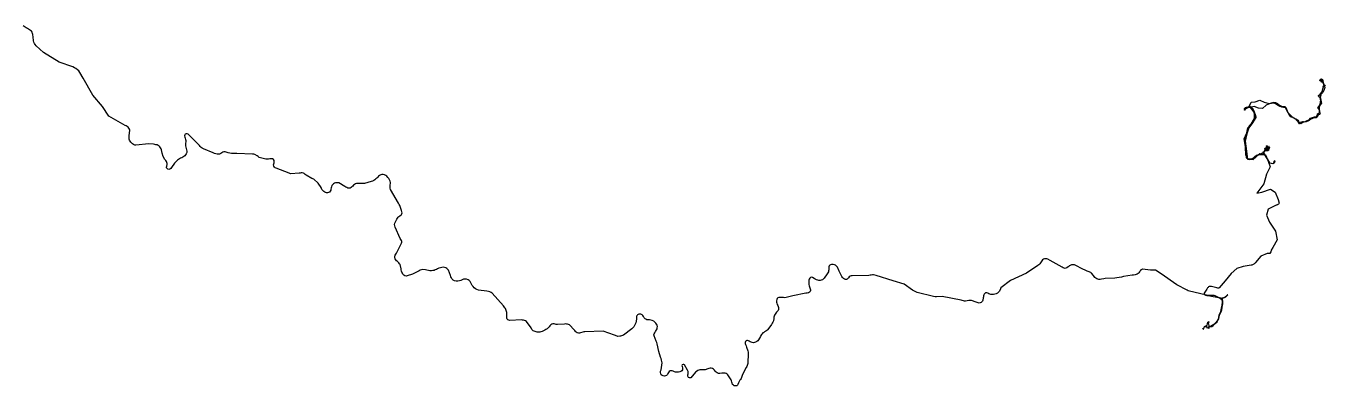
# Model space of a CAD drawing. Header units: millimetres. Extents: x 5962096 to 6094596, y 1967101 to 2287774.
# Drawn here: x 6043481 to 6070609, y 2112661 to 2120176 of the extents above; entities that cross this region are included whole.
import ezdxf

# ---------------------------------------------------------------- set-up
doc = ezdxf.new("R2010")
doc.units = ezdxf.units.MM
doc.layers.add('GPX-TRACKS', color=7, linetype='CONTINUOUS')

msp = doc.modelspace()

# ---------------------------------------------------------------- linework, layer by layer
at = {"layer": 'GPX-TRACKS'}
for points in [[(6068939, 2118437), (6068933, 2118448), (6068932, 2118443), (6068935, 2118453), (6069025, 2118498), (6069032, 2118507), (6069054, 2118485), (6069062, 2118483), (6069121, 2118403), (6069162, 2118289), (6069164, 2118287), (6069142, 2118247), (6069063, 2118126), (6069027, 2118095), (6069024, 2118093), (6069017, 2118072), (6069016, 2118066), (6068983, 2117959), (6068927, 2117827), (6068925, 2117813), (6068929, 2117802), (6068922, 2117802), (6068925, 2117803), (6068923, 2117810), (6068928, 2117811), (6068925, 2117809), (6068925, 2117805), (6068934, 2117774), (6068958, 2117592), (6068963, 2117427), (6069031, 2117390), (6069144, 2117429), (6069247, 2117514), (6069366, 2117485), (6069422, 2117354), (6069464, 2117235), (6069389, 2117084), (6069330, 2116884), (6069250, 2116768), (6069187, 2116684), (6069292, 2116704), (6069474, 2116772), (6069565, 2116705), (6069631, 2116557), (6069649, 2116476), (6069644, 2116465), (6069635, 2116457), (6069624, 2116450), (6069613, 2116444), (6069602, 2116438), (6069590, 2116434), (6069425, 2116351), (6069384, 2116230), (6069449, 2116083), (6069575, 2115893), (6069607, 2115713), (6069519, 2115552), (6069482, 2115499), (6069479, 2115459), (6069456, 2115430), (6069403, 2115428), (6069272, 2115372), (6069158, 2115241), (6069147, 2115228), (6069134, 2115216), (6069122, 2115206), (6069108, 2115198), (6069094, 2115191), (6069079, 2115186), (6069064, 2115182), (6068901, 2115152), (6068768, 2115112), (6068648, 2115007), (6068521, 2114859), (6068400, 2114708), (6068386, 2114706), (6068369, 2114706), (6068350, 2114709), (6068238, 2114740), (6068221, 2114741), (6068206, 2114740), (6068191, 2114735), (6068178, 2114728), (6068166, 2114718), (6068156, 2114707), (6068147, 2114694), (6068139, 2114682), (6068084, 2114601), (6068093, 2114571), (6068099, 2114566), (6068106, 2114561), (6068116, 2114558), (6068128, 2114554), (6068142, 2114551), (6068206, 2114543), (6068386, 2114508), (6068453, 2114471), (6068439, 2114474), (6068442, 2114475), (6068441, 2114475), (6068438, 2114479), (6068436, 2114478), (6068439, 2114485), (6068433, 2114479), (6068464, 2114461), (6068468, 2114462), (6068472, 2114462), (6068465, 2114460), (6068464, 2114457), (6068470, 2114443), (6068471, 2114439), (6068466, 2114373), (6068453, 2114309), (6068445, 2114245), (6068442, 2114225), (6068432, 2114201), (6068397, 2114131), (6068394, 2114103), (6068388, 2114061), (6068338, 2113990), (6068286, 2113942), (6068215, 2113905), (6068191, 2113897), (6068190, 2113897), (6068189, 2113897), (6068190, 2113895), (6068190, 2113894), (6068189, 2113894), (6068192, 2113887), (6068186, 2113875), (6068148, 2113868), (6068148, 2113881), (6068148, 2113894), (6068142, 2113894), (6068080, 2113889), (6068071, 2113853), (6068073, 2113852), (6068060, 2113856), (6068059, 2113858), (6068062, 2113852), (6068069, 2113848), (6068071, 2113844), (6068064, 2113846), (6068068, 2113846), (6068073, 2113849), (6068062, 2113854), (6068065, 2113849), (6068062, 2113846), (6068059, 2113846), (6068062, 2113851), (6068059, 2113847), (6068061, 2113851), (6068061, 2113853), (6068066, 2113852), (6068072, 2113865), (6068078, 2113859), (6068085, 2113888), (6068089, 2113902), (6068151, 2113932), (6068155, 2113960), (6068153, 2113970), (6068159, 2113971), (6068158, 2113969), (6068157, 2113968), (6068157, 2113965), (6068153, 2113970), (6068151, 2113969), (6068152, 2113969), (6068158, 2113971), (6068166, 2113972), (6068189, 2113991), (6068182, 2113997), (6068153, 2113980), (6068169, 2113969), (6068176, 2113949), (6068186, 2113923), (6068178, 2113885), (6068181, 2113862), (6068192, 2113897), (6068187, 2113897), (6068189, 2113900), (6068189, 2113897), (6068188, 2113898), (6068191, 2113897), (6068191, 2113900), (6068191, 2113900), (6068191, 2113899), (6068192, 2113899), (6068193, 2113900), (6068195, 2113899), (6068197, 2113904), (6068193, 2113901), (6068193, 2113901), (6068187, 2113901), (6068189, 2113898), (6068191, 2113896), (6068194, 2113896), (6068243, 2113901), (6068276, 2113924), (6068317, 2113962), (6068356, 2113999), (6068395, 2114085), (6068396, 2114147), (6068423, 2114195), (6068432, 2114217), (6068445, 2114283), (6068460, 2114347), (6068467, 2114409), (6068463, 2114465), (6068462, 2114487), (6068536, 2114524), (6068578, 2114567), (6068580, 2114567), (6068574, 2114562), (6068512, 2114511), (6068442, 2114485), (6068436, 2114480), (6068439, 2114481), (6068445, 2114479), (6068443, 2114476), (6068442, 2114481), (6068446, 2114478), (6068447, 2114480), (6068451, 2114478), (6068449, 2114475), (6068448, 2114474), (6068455, 2114465), (6068443, 2114493), (6068442, 2114493), (6068416, 2114495), (6068406, 2114500), (6068382, 2114510), (6068313, 2114542), (6068292, 2114547), (6068268, 2114549), (6068243, 2114548), (6068216, 2114547), (6068163, 2114551), (6068136, 2114557), (6068108, 2114566), (6067776, 2114638), (6067751, 2114649), (6067727, 2114661), (6067516, 2114776), (6067187, 2115001), (6067066, 2115080), (6067043, 2115081), (6067017, 2115081), (6066992, 2115081), (6066966, 2115081), (6066800, 2115098), (6066778, 2115088), (6066759, 2115077), (6066746, 2115059), (6066736, 2115043), (6066723, 2115025), (6066707, 2115011), (6066688, 2114998), (6066666, 2114987), (6066641, 2114980), (6066612, 2114976), (6066580, 2114971), (6066399, 2114944), (6066361, 2114931), (6066259, 2114917), (6066217, 2114912), (6066020, 2114908), (6065991, 2114901), (6065939, 2114888), (6065914, 2114885), (6065889, 2114885), (6065864, 2114890), (6065842, 2114900), (6065822, 2114913), (6065804, 2114929), (6065787, 2114947), (6065771, 2114965), (6065730, 2115016), (6065716, 2115028), (6065700, 2115039), (6065681, 2115047), (6065661, 2115054), (6065641, 2115060), (6065583, 2115083), (6065565, 2115095), (6065378, 2115187), (6065357, 2115191), (6065337, 2115191), (6065318, 2115189), (6065300, 2115185), (6065284, 2115177), (6065269, 2115168), (6065256, 2115157), (6065244, 2115146), (6065216, 2115126), (6065199, 2115120), (6065181, 2115117), (6065161, 2115120), (6065141, 2115129), (6065119, 2115142), (6064869, 2115284), (6064823, 2115305), (6064798, 2115313), (6064774, 2115316), (6064751, 2115315), (6064729, 2115309), (6064711, 2115295), (6064697, 2115275), (6064683, 2115252), (6064669, 2115230), (6064653, 2115210), (6064634, 2115193), (6064614, 2115177), (6064375, 2115015), (6064042, 2114861), (6063842, 2114711), (6063831, 2114690), (6063808, 2114643), (6063789, 2114621), (6063766, 2114601), (6063742, 2114588), (6063716, 2114579), (6063688, 2114574), (6063659, 2114570), (6063633, 2114570), (6063610, 2114576), (6063587, 2114587), (6063568, 2114598), (6063550, 2114606), (6063532, 2114608), (6063517, 2114604), (6063503, 2114593), (6063492, 2114578), (6063484, 2114561), (6063478, 2114542), (6063474, 2114522), (6063472, 2114499), (6063464, 2114454), (6063456, 2114433), (6063443, 2114416), (6063427, 2114403), (6063409, 2114395), (6063389, 2114391), (6063368, 2114396), (6063346, 2114403), (6063323, 2114414), (6063223, 2114448), (6063198, 2114449), (6063174, 2114445), (6063104, 2114431), (6063080, 2114432), (6063056, 2114436), (6063033, 2114444), (6063011, 2114453), (6062614, 2114529), (6062499, 2114523), (6062467, 2114525), (6062436, 2114530), (6062089, 2114616), (6061996, 2114659), (6061818, 2114785), (6061590, 2114857), (6061237, 2114968), (6061210, 2114975), (6061183, 2114979), (6061157, 2114979), (6061132, 2114977), (6061107, 2114973), (6061084, 2114968), (6060733, 2114959), (6060711, 2114958), (6060690, 2114951), (6060672, 2114937), (6060659, 2114920), (6060647, 2114905), (6060633, 2114892), (6060617, 2114885), (6060597, 2114884), (6060575, 2114891), (6060554, 2114904), (6060535, 2114924), (6060518, 2114947), (6060502, 2114973), (6060488, 2115001), (6060475, 2115030), (6060465, 2115059), (6060429, 2115143), (6060409, 2115165), (6060386, 2115180), (6060362, 2115190), (6060339, 2115195), (6060318, 2115197), (6060300, 2115196), (6060284, 2115191), (6060268, 2115181), (6060256, 2115166), (6060249, 2115147), (6060246, 2115126), (6060246, 2115106), (6060245, 2115086), (6060242, 2115065), (6060237, 2115043), (6060227, 2115021), (6060214, 2115000), (6060152, 2114914), (6060133, 2114895), (6060113, 2114880), (6060090, 2114868), (6060064, 2114862), (6060039, 2114862), (6060014, 2114869), (6059989, 2114880), (6059965, 2114893), (6059943, 2114906), (6059904, 2114927), (6059885, 2114930), (6059866, 2114926), (6059850, 2114913), (6059839, 2114892), (6059832, 2114867), (6059829, 2114840), (6059828, 2114812), (6059831, 2114783), (6059835, 2114755), (6059842, 2114730), (6059849, 2114708), (6059856, 2114688), (6059861, 2114669), (6059861, 2114651), (6059855, 2114633), (6059842, 2114617), (6059821, 2114606), (6059797, 2114600), (6059770, 2114597), (6059494, 2114541), (6059326, 2114504), (6059298, 2114505), (6059272, 2114508), (6059225, 2114511), (6059203, 2114507), (6059184, 2114499), (6059169, 2114485), (6059158, 2114465), (6059153, 2114440), (6059155, 2114413), (6059161, 2114387), (6059169, 2114364), (6059179, 2114342), (6059188, 2114322), (6059195, 2114301), (6059197, 2114280), (6059195, 2114259), (6059186, 2114239), (6059171, 2114219), (6059154, 2114200), (6059124, 2114160), (6059113, 2114139), (6059105, 2114118), (6059100, 2114096), (6059097, 2114071), (6059089, 2114020), (6059080, 2113996), (6059067, 2113972), (6059051, 2113947), (6059033, 2113922), (6058968, 2113833), (6058949, 2113817), (6058928, 2113804), (6058907, 2113792), (6058887, 2113781), (6058870, 2113768), (6058855, 2113751), (6058841, 2113733), (6058829, 2113713), (6058818, 2113691), (6058779, 2113623), (6058762, 2113604), (6058742, 2113587), (6058719, 2113575), (6058696, 2113567), (6058671, 2113565), (6058648, 2113567), (6058625, 2113573), (6058604, 2113582), (6058586, 2113594), (6058569, 2113605), (6058552, 2113613), (6058535, 2113614), (6058518, 2113607), (6058506, 2113592), (6058501, 2113572), (6058502, 2113548), (6058509, 2113524), (6058518, 2113499), (6058529, 2113473), (6058557, 2113395), (6058561, 2113369), (6058561, 2113343), (6058555, 2113130), (6058551, 2113109), (6058543, 2113087), (6058532, 2113065), (6058520, 2113045), (6058444, 2112901), (6058437, 2112880), (6058413, 2112818), (6058402, 2112798), (6058389, 2112780), (6058358, 2112727), (6058346, 2112693), (6058338, 2112678), (6058327, 2112667), (6058311, 2112662), (6058292, 2112661), (6058271, 2112661), (6058254, 2112675), (6058238, 2112693), (6058227, 2112717), (6058220, 2112742), (6058214, 2112766), (6058206, 2112787), (6058195, 2112809), (6058182, 2112830), (6058168, 2112852), (6058140, 2112892), (6058124, 2112908), (6058105, 2112920), (6058084, 2112928), (6058063, 2112931), (6058040, 2112930), (6058016, 2112928), (6057968, 2112923), (6057943, 2112925), (6057918, 2112933), (6057894, 2112950), (6057874, 2112971), (6057856, 2112994), (6057837, 2113014), (6057815, 2113028), (6057791, 2113034), (6057766, 2113034), (6057742, 2113028), (6057717, 2113018), (6057662, 2113000), (6057633, 2112995), (6057604, 2112996), (6057554, 2112999), (6057530, 2112994), (6057508, 2112983), (6057486, 2112966), (6057465, 2112947), (6057365, 2112834), (6057350, 2112828), (6057334, 2112828), (6057318, 2112835), (6057301, 2112869), (6057304, 2112891), (6057310, 2112915), (6057312, 2112940), (6057308, 2112966), (6057297, 2112992), (6057235, 2113103), (6057219, 2113113), (6057202, 2113113), (6057186, 2113105), (6057179, 2113088), (6057183, 2113066), (6057188, 2113043), (6057192, 2113020), (6057189, 2112999), (6057178, 2112980), (6057159, 2112966), (6057134, 2112956), (6057105, 2112951), (6057075, 2112949), (6057047, 2112952), (6057021, 2112960), (6056997, 2112970), (6056974, 2112977), (6056952, 2112979), (6056931, 2112974), (6056912, 2112962), (6056898, 2112942), (6056887, 2112920), (6056875, 2112899), (6056858, 2112882), (6056836, 2112871), (6056812, 2112869), (6056788, 2112873), (6056767, 2112882), (6056749, 2112897), (6056736, 2112918), (6056731, 2112943), (6056735, 2112971), (6056743, 2113000), (6056764, 2113145), (6056762, 2113173), (6056754, 2113202), (6056743, 2113232), (6056732, 2113262), (6056698, 2113379), (6056661, 2113543), (6056653, 2113569), (6056644, 2113594), (6056596, 2113711), (6056595, 2113731), (6056601, 2113750), (6056611, 2113772), (6056624, 2113795), (6056659, 2113856), (6056664, 2113878), (6056666, 2113903), (6056662, 2113928), (6056651, 2113950), (6056635, 2113973), (6056616, 2113994), (6056590, 2114013), (6056561, 2114027), (6056530, 2114035), (6056499, 2114039), (6056472, 2114040), (6056448, 2114044), (6056425, 2114053), (6056410, 2114063), (6056399, 2114074), (6056392, 2114087), (6056384, 2114101), (6056375, 2114114), (6056364, 2114129), (6056352, 2114143), (6056338, 2114154), (6056321, 2114161), (6056303, 2114162), (6056282, 2114159), (6056266, 2114153), (6056253, 2114143), (6056243, 2114130), (6056234, 2114117), (6056231, 2114100), (6056230, 2114082), (6056230, 2114065), (6056226, 2114014), (6056217, 2113979), (6056199, 2113939), (6056172, 2113894), (6056153, 2113873), (6056133, 2113856), (6055956, 2113722), (6055937, 2113713), (6055918, 2113707), (6055898, 2113703), (6055880, 2113699), (6055842, 2113696), (6055824, 2113699), (6055807, 2113705), (6055790, 2113714), (6055774, 2113725), (6055535, 2113804), (6055154, 2113793), (6055130, 2113791), (6055107, 2113785), (6055062, 2113768), (6055039, 2113764), (6055016, 2113765), (6054993, 2113772), (6054973, 2113784), (6054955, 2113800), (6054940, 2113817), (6054926, 2113834), (6054828, 2113935), (6054811, 2113945), (6054793, 2113952), (6054773, 2113955), (6054752, 2113956), (6054730, 2113955), (6054580, 2113945), (6054556, 2113947), (6054533, 2113952), (6054509, 2113957), (6054486, 2113958), (6054462, 2113953), (6054440, 2113939), (6054422, 2113919), (6054404, 2113897), (6054385, 2113875), (6054363, 2113856), (6054340, 2113839), (6054316, 2113824), (6054291, 2113811), (6054264, 2113800), (6054236, 2113792), (6054210, 2113787), (6054183, 2113785), (6054158, 2113786), (6054134, 2113789), (6054112, 2113795), (6054092, 2113803), (6054075, 2113814), (6054060, 2113827), (6054048, 2113842), (6054038, 2113859), (6054028, 2113877), (6053932, 2114008), (6053915, 2114019), (6053895, 2114028), (6053874, 2114033), (6053850, 2114037), (6053827, 2114039), (6053583, 2114030), (6053562, 2114034), (6053544, 2114043), (6053530, 2114058), (6053522, 2114076), (6053520, 2114095), (6053521, 2114115), (6053523, 2114134), (6053524, 2114154), (6053523, 2114174), (6053521, 2114194), (6053517, 2114215), (6053511, 2114235), (6053503, 2114255), (6053493, 2114276), (6053480, 2114295), (6053466, 2114314), (6053450, 2114332), (6053213, 2114602), (6053193, 2114616), (6053169, 2114627), (6053140, 2114633), (6053108, 2114637), (6052929, 2114662), (6052896, 2114673), (6052866, 2114690), (6052840, 2114711), (6052818, 2114735), (6052800, 2114761), (6052786, 2114788), (6052773, 2114815), (6052758, 2114840), (6052738, 2114861), (6052713, 2114878), (6052683, 2114889), (6052652, 2114892), (6052621, 2114888), (6052590, 2114878), (6052561, 2114865), (6052531, 2114854), (6052500, 2114847), (6052466, 2114847), (6052433, 2114854), (6052404, 2114870), (6052381, 2114891), (6052365, 2114916), (6052354, 2114942), (6052346, 2114967), (6052301, 2115081), (6052287, 2115100), (6052270, 2115116), (6052248, 2115129), (6052223, 2115137), (6052194, 2115139), (6052164, 2115136), (6052134, 2115129), (6052105, 2115119), (6052078, 2115106), (6052052, 2115094), (6052028, 2115083), (6052002, 2115075), (6051975, 2115070), (6051947, 2115068), (6051916, 2115068), (6051885, 2115072), (6051855, 2115077), (6051826, 2115084), (6051771, 2115092), (6051743, 2115088), (6051716, 2115078), (6051690, 2115065), (6051665, 2115050), (6051584, 2115006), (6051555, 2114995), (6051443, 2114958), (6051418, 2114956), (6051394, 2114962), (6051372, 2114974), (6051354, 2114992), (6051341, 2115013), (6051330, 2115036), (6051323, 2115060), (6051317, 2115085), (6051314, 2115110), (6051293, 2115196), (6051283, 2115213), (6051269, 2115229), (6051253, 2115243), (6051236, 2115257), (6051219, 2115274), (6051205, 2115292), (6051193, 2115312), (6051185, 2115331), (6051182, 2115349), (6051184, 2115368), (6051192, 2115389), (6051204, 2115411), (6051217, 2115434), (6051318, 2115625), (6051325, 2115643), (6051329, 2115660), (6051327, 2115678), (6051320, 2115698), (6051310, 2115719), (6051297, 2115741), (6051189, 2115975), (6051181, 2116004), (6051180, 2116032), (6051186, 2116060), (6051197, 2116087), (6051210, 2116115), (6051225, 2116140), (6051252, 2116185), (6051268, 2116202), (6051286, 2116216), (6051322, 2116241), (6051333, 2116256), (6051334, 2116276), (6051329, 2116299), (6051321, 2116325), (6051285, 2116429), (6051272, 2116452), (6051257, 2116474), (6051092, 2116764), (6051086, 2116789), (6051084, 2116815), (6051085, 2116840), (6051090, 2116909), (6051085, 2116935), (6051075, 2116962), (6051059, 2116989), (6051040, 2117014), (6051017, 2117038), (6050993, 2117058), (6050966, 2117072), (6050938, 2117078), (6050912, 2117077), (6050888, 2117071), (6050866, 2117057), (6050846, 2117040), (6050828, 2117021), (6050810, 2117001), (6050790, 2116983), (6050768, 2116966), (6050744, 2116950), (6050717, 2116937), (6050690, 2116928), (6050548, 2116889), (6050520, 2116888), (6050492, 2116889), (6050384, 2116889), (6050360, 2116882), (6050338, 2116870), (6050320, 2116853), (6050305, 2116834), (6050289, 2116816), (6050270, 2116802), (6050248, 2116793), (6050224, 2116790), (6050201, 2116793), (6050179, 2116802), (6050158, 2116813), (6050138, 2116827), (6050015, 2116900), (6049992, 2116905), (6049969, 2116905), (6049946, 2116901), (6049924, 2116892), (6049903, 2116880), (6049884, 2116863), (6049868, 2116843), (6049858, 2116819), (6049852, 2116794), (6049849, 2116770), (6049844, 2116746), (6049834, 2116725), (6049820, 2116708), (6049801, 2116698), (6049781, 2116695), (6049760, 2116696), (6049739, 2116700), (6049719, 2116707), (6049701, 2116718), (6049686, 2116732), (6049673, 2116748), (6049662, 2116765), (6049654, 2116783), (6049645, 2116802), (6049580, 2116894), (6049489, 2116975), (6049469, 2116986), (6049449, 2116994), (6049330, 2117060), (6049312, 2117078), (6049293, 2117095), (6049273, 2117106), (6049250, 2117112), (6049228, 2117111), (6049207, 2117107), (6049187, 2117102), (6049009, 2117089), (6048993, 2117095), (6048977, 2117101), (6048709, 2117205), (6048687, 2117217), (6048670, 2117232), (6048657, 2117252), (6048653, 2117275), (6048656, 2117298), (6048661, 2117321), (6048664, 2117345), (6048661, 2117368), (6048649, 2117389), (6048629, 2117402), (6048602, 2117406), (6048575, 2117403), (6048547, 2117398), (6048518, 2117396), (6048490, 2117398), (6048462, 2117404), (6048353, 2117434), (6048328, 2117448), (6048306, 2117464), (6048262, 2117494), (6048238, 2117501), (6048213, 2117501), (6047882, 2117514), (6047773, 2117513), (6047737, 2117520), (6047703, 2117530), (6047642, 2117548), (6047615, 2117548), (6047591, 2117539), (6047570, 2117526), (6047548, 2117512), (6047525, 2117501), (6047501, 2117497), (6047476, 2117499), (6047448, 2117505), (6047420, 2117517), (6047390, 2117531), (6047188, 2117612), (6047163, 2117624), (6047141, 2117639), (6047121, 2117658), (6047102, 2117679), (6047082, 2117702), (6047061, 2117724), (6046865, 2117921), (6046844, 2117928), (6046823, 2117927), (6046807, 2117918), (6046797, 2117902), (6046794, 2117882), (6046799, 2117858), (6046807, 2117834), (6046813, 2117809), (6046816, 2117783), (6046816, 2117757), (6046814, 2117731), (6046814, 2117674), (6046820, 2117645), (6046840, 2117562), (6046838, 2117535), (6046827, 2117510), (6046813, 2117488), (6046796, 2117467), (6046778, 2117449), (6046757, 2117436), (6046734, 2117425), (6046711, 2117415), (6046688, 2117402), (6046667, 2117388), (6046645, 2117372), (6046603, 2117334), (6046584, 2117312), (6046521, 2117222), (6046504, 2117202), (6046486, 2117187), (6046465, 2117181), (6046445, 2117186), (6046429, 2117198), (6046418, 2117212), (6046416, 2117229), (6046421, 2117247), (6046431, 2117287), (6046429, 2117306), (6046423, 2117327), (6046412, 2117349), (6046398, 2117370), (6046382, 2117390), (6046343, 2117454), (6046322, 2117520), (6046311, 2117590), (6046303, 2117611), (6046291, 2117631), (6046277, 2117651), (6046260, 2117669), (6046240, 2117682), (6046218, 2117692), (6046194, 2117698), (6046171, 2117704), (6046147, 2117708), (6046047, 2117719), (6045776, 2117687), (6045751, 2117691), (6045728, 2117701), (6045707, 2117714), (6045688, 2117730), (6045671, 2117748), (6045657, 2117769), (6045646, 2117791), (6045638, 2117814), (6045635, 2117838), (6045635, 2117862), (6045638, 2117886), (6045647, 2118003), (6045641, 2118025), (6045630, 2118045), (6045615, 2118062), (6045595, 2118076), (6045572, 2118089), (6045549, 2118101), (6045211, 2118295), (6045081, 2118492), (6044878, 2118735), (6044675, 2119084), (6044607, 2119208), (6044584, 2119237), (6044556, 2119263), (6044525, 2119285), (6044492, 2119303), (6044459, 2119320), (6044172, 2119422), (6043844, 2119624), (6043692, 2119763), (6043673, 2119788), (6043658, 2119813), (6043648, 2119840), (6043640, 2119866), (6043636, 2119893), (6043634, 2119919), (6043633, 2119945), (6043627, 2119997), (6043620, 2120022), (6043609, 2120044), (6043594, 2120065), (6043576, 2120083), (6043556, 2120098), (6043534, 2120111), (6043510, 2120123), (6043486, 2120135), (6043420, 2120176)], [(6068945, 2118455), (6068928, 2118419), (6068929, 2118428), (6068928, 2118426), (6068932, 2118426), (6068931, 2118426), (6068929, 2118430), (6068933, 2118431), (6068933, 2118426), (6068931, 2118423), (6068932, 2118430), (6068931, 2118429), (6068933, 2118433), (6068932, 2118434), (6068933, 2118430), (6068938, 2118428), (6068934, 2118431), (6068932, 2118428), (6068937, 2118428), (6068937, 2118426), (6068935, 2118446), (6068939, 2118445), (6068938, 2118443), (6068937, 2118442), (6068938, 2118443), (6068938, 2118443), (6068937, 2118444), (6068939, 2118446), (6068943, 2118452), (6068945, 2118452), (6068951, 2118446), (6068978, 2118460), (6069035, 2118491), (6069045, 2118471), (6069125, 2118379), (6069161, 2118265), (6069093, 2118152), (6069021, 2118053), (6068975, 2117922), (6068943, 2117774), (6068970, 2117561), (6068991, 2117397), (6069110, 2117388), (6069226, 2117494), (6069347, 2117489), (6069391, 2117413), (6069448, 2117317), (6069517, 2117303), (6069561, 2117328), (6069567, 2117356), (6069557, 2117363), (6069544, 2117357), (6069538, 2117347), (6069538, 2117331), (6069524, 2117300), (6069456, 2117309), (6069407, 2117404), (6069353, 2117492), (6069341, 2117503), (6069345, 2117502), (6069349, 2117497), (6069351, 2117497), (6069347, 2117499), (6069344, 2117504), (6069346, 2117499), (6069331, 2117504), (6069341, 2117503), (6069348, 2117499), (6069349, 2117499), (6069351, 2117496), (6069345, 2117503), (6069338, 2117508), (6069334, 2117511), (6069331, 2117512), (6069337, 2117512), (6069341, 2117550), (6069368, 2117575), (6069412, 2117578), (6069438, 2117593), (6069437, 2117600), (6069440, 2117600), (6069427, 2117611), (6069407, 2117616), (6069412, 2117613), (6069428, 2117626), (6069435, 2117631), (6069435, 2117631), (6069436, 2117644), (6069445, 2117634), (6069443, 2117629), (6069428, 2117619), (6069425, 2117606), (6069428, 2117614), (6069436, 2117626), (6069429, 2117612), (6069440, 2117630), (6069438, 2117628), (6069420, 2117615), (6069396, 2117620), (6069406, 2117615), (6069427, 2117616), (6069428, 2117620), (6069418, 2117623), (6069418, 2117619), (6069412, 2117619), (6069414, 2117612), (6069411, 2117605), (6069412, 2117616), (6069418, 2117617), (6069419, 2117618), (6069414, 2117616), (6069406, 2117620), (6069418, 2117624), (6069416, 2117614), (6069411, 2117613), (6069401, 2117620), (6069402, 2117613), (6069403, 2117610), (6069401, 2117617), (6069408, 2117609), (6069406, 2117604), (6069404, 2117600), (6069415, 2117590), (6069418, 2117592), (6069422, 2117587), (6069414, 2117586), (6069402, 2117609), (6069403, 2117616), (6069411, 2117627), (6069408, 2117626), (6069411, 2117619), (6069410, 2117623), (6069412, 2117627), (6069413, 2117617), (6069417, 2117629), (6069403, 2117630), (6069398, 2117616), (6069401, 2117602), (6069405, 2117595), (6069402, 2117605), (6069384, 2117619), (6069377, 2117619), (6069383, 2117612), (6069401, 2117607), (6069389, 2117626), (6069393, 2117623), (6069406, 2117617), (6069407, 2117607), (6069395, 2117618), (6069375, 2117629), (6069386, 2117620), (6069397, 2117608), (6069390, 2117625), (6069382, 2117626), (6069398, 2117619), (6069385, 2117609), (6069394, 2117619), (6069402, 2117623), (6069416, 2117603), (6069404, 2117603), (6069410, 2117606), (6069418, 2117600), (6069413, 2117595), (6069408, 2117598), (6069405, 2117600), (6069401, 2117606), (6069403, 2117605), (6069410, 2117596), (6069408, 2117603), (6069411, 2117601), (6069415, 2117603), (6069405, 2117603), (6069398, 2117610), (6069383, 2117614), (6069387, 2117617), (6069391, 2117618), (6069409, 2117622), (6069407, 2117641), (6069394, 2117628), (6069397, 2117641), (6069399, 2117620), (6069379, 2117600), (6069361, 2117591), (6069370, 2117592), (6069378, 2117602), (6069389, 2117603), (6069400, 2117599), (6069398, 2117616), (6069403, 2117627), (6069408, 2117621), (6069416, 2117623), (6069400, 2117627), (6069395, 2117623), (6069395, 2117631), (6069402, 2117621), (6069403, 2117619), (6069404, 2117622), (6069409, 2117618), (6069447, 2117622), (6069433, 2117653), (6069445, 2117658), (6069435, 2117660), (6069436, 2117661), (6069427, 2117649), (6069431, 2117645), (6069442, 2117638), (6069409, 2117646), (6069455, 2117630), (6069439, 2117641), (6069400, 2117627), (6069359, 2117605), (6069371, 2117607), (6069395, 2117618), (6069399, 2117630), (6069401, 2117640), (6069408, 2117567), (6069403, 2117668), (6069401, 2117678), (6069389, 2117663), (6069389, 2117675), (6069406, 2117669), (6069399, 2117657), (6069394, 2117655), (6069368, 2117624), (6069351, 2117620), (6069349, 2117617), (6069355, 2117623), (6069361, 2117620), (6069360, 2117604), (6069354, 2117617), (6069347, 2117611), (6069351, 2117621), (6069362, 2117604), (6069360, 2117605), (6069352, 2117601), (6069350, 2117598), (6069346, 2117600), (6069376, 2117617), (6069383, 2117629), (6069380, 2117633), (6069381, 2117637), (6069393, 2117640), (6069398, 2117635), (6069427, 2117631), (6069443, 2117636), (6069439, 2117637), (6069429, 2117629), (6069401, 2117620), (6069377, 2117622), (6069350, 2117593), (6069332, 2117546), (6069306, 2117538), (6069329, 2117526), (6069329, 2117524), (6069326, 2117521), (6069323, 2117521), (6069331, 2117520), (6069328, 2117522), (6069327, 2117523), (6069329, 2117515), (6069329, 2117519), (6069328, 2117514), (6069323, 2117517), (6069303, 2117519), (6069177, 2117473), (6069088, 2117398), (6069000, 2117401), (6068955, 2117480), (6068946, 2117651), (6068918, 2117819), (6068974, 2117947), (6068999, 2118049), (6069069, 2118128), (6069139, 2118244), (6069139, 2118343), (6069102, 2118453), (6068987, 2118480), (6068943, 2118465), (6068939, 2118465), (6068946, 2118471), (6069031, 2118481), (6069030, 2118481), (6069023, 2118498), (6069064, 2118589), (6069152, 2118591), (6069246, 2118624), (6069335, 2118588), (6069453, 2118557), (6069536, 2118571), (6069541, 2118573), (6069598, 2118544), (6069664, 2118505), (6069698, 2118490), (6069778, 2118473), (6069831, 2118368), (6069920, 2118277), (6069991, 2118235), (6070052, 2118164), (6070072, 2118152), (6070073, 2118148), (6070071, 2118148), (6070071, 2118151), (6070071, 2118151), (6070074, 2118147), (6070072, 2118146), (6070082, 2118154), (6070101, 2118143), (6070147, 2118168), (6070192, 2118184), (6070239, 2118204), (6070275, 2118220), (6070305, 2118250), (6070347, 2118269), (6070392, 2118279), (6070429, 2118285), (6070452, 2118326), (6070454, 2118343), (6070492, 2118366), (6070495, 2118382), (6070491, 2118445), (6070492, 2118496), (6070518, 2118528), (6070542, 2118564), (6070534, 2118591), (6070528, 2118625), (6070522, 2118667), (6070512, 2118679), (6070479, 2118696), (6070470, 2118720), (6070476, 2118723), (6070479, 2118721), (6070479, 2118722), (6070476, 2118722), (6070479, 2118722), (6070474, 2118724), (6070478, 2118722), (6070481, 2118726), (6070483, 2118729), (6070493, 2118733), (6070503, 2118741), (6070533, 2118788), (6070558, 2118832), (6070562, 2118863), (6070575, 2118902), (6070563, 2118901), (6070569, 2118890), (6070577, 2118902), (6070569, 2118911), (6070565, 2118903), (6070576, 2118911), (6070580, 2118910), (6070580, 2118924), (6070576, 2118911), (6070580, 2118911), (6070583, 2118920), (6070583, 2118933), (6070584, 2118923), (6070584, 2118926), (6070581, 2118923), (6070588, 2118932), (6070595, 2118939), (6070598, 2118930), (6070600, 2118925), (6070601, 2118920), (6070597, 2118930), (6070599, 2118926), (6070598, 2118922), (6070592, 2118923), (6070594, 2118922), (6070595, 2118915), (6070593, 2118914), (6070589, 2118923), (6070593, 2118917), (6070597, 2118918), (6070599, 2118919), (6070604, 2118918), (6070608, 2118941), (6070609, 2118941), (6070604, 2118930), (6070586, 2118915), (6070593, 2118923), (6070588, 2118928), (6070588, 2118943), (6070588, 2118949), (6070584, 2118947), (6070585, 2118957), (6070578, 2118970), (6070574, 2118982), (6070573, 2118985), (6070572, 2118993), (6070576, 2119001), (6070563, 2119009), (6070568, 2119031), (6070551, 2119029), (6070561, 2119032), (6070563, 2119026), (6070565, 2119019), (6070554, 2119011), (6070560, 2119011), (6070557, 2119006), (6070553, 2119006), (6070553, 2119025), (6070559, 2119029), (6070560, 2119021), (6070566, 2119031), (6070556, 2119027), (6070550, 2119012), (6070548, 2119011), (6070550, 2119008), (6070559, 2119010), (6070556, 2119016), (6070555, 2119012), (6070559, 2119013), (6070557, 2119007), (6070564, 2119005), (6070561, 2119007), (6070557, 2119006), (6070562, 2119018), (6070557, 2119025), (6070552, 2119019), (6070556, 2119013), (6070566, 2119012), (6070565, 2119006), (6070569, 2119001), (6070571, 2119004), (6070569, 2119010), (6070572, 2119020), (6070563, 2119012), (6070555, 2119024), (6070551, 2119040), (6070561, 2119033), (6070558, 2119030), (6070571, 2119031), (6070568, 2119033), (6070563, 2119039), (6070563, 2119030), (6070557, 2119028), (6070553, 2119042), (6070560, 2119037), (6070564, 2119023), (6070566, 2119013), (6070569, 2119005), (6070568, 2119008), (6070571, 2118996), (6070574, 2119000), (6070567, 2119013), (6070560, 2119039), (6070558, 2119040), (6070557, 2119036), (6070564, 2119031), (6070563, 2119029), (6070558, 2119025), (6070564, 2119048), (6070562, 2119040), (6070557, 2119058), (6070557, 2119033), (6070556, 2119035), (6070558, 2119056), (6070553, 2119042), (6070557, 2119028), (6070565, 2119028), (6070560, 2119027), (6070573, 2119037), (6070562, 2119032), (6070559, 2119027), (6070542, 2119029), (6070550, 2119020), (6070553, 2119036), (6070559, 2119037), (6070546, 2119049), (6070534, 2119044), (6070541, 2119047), (6070534, 2119044), (6070537, 2119049), (6070542, 2119047), (6070542, 2119050), (6070539, 2119047), (6070548, 2119051), (6070548, 2119047), (6070549, 2119053), (6070542, 2119054), (6070540, 2119048), (6070532, 2119045), (6070540, 2119045), (6070536, 2119051), (6070529, 2119065), (6070528, 2119063), (6070529, 2119069), (6070529, 2119068), (6070528, 2119049), (6070536, 2119047), (6070543, 2119040), (6070537, 2119043), (6070542, 2119042), (6070544, 2119038), (6070553, 2119041), (6070540, 2119034), (6070542, 2119029), (6070537, 2119033), (6070533, 2119050), (6070539, 2119055), (6070542, 2119053), (6070545, 2119057), (6070530, 2119051), (6070530, 2119052), (6070548, 2119043), (6070530, 2119048), (6070526, 2119039), (6070520, 2119040), (6070533, 2119045), (6070551, 2119038), (6070556, 2119048), (6070535, 2119053), (6070522, 2119072), (6070521, 2119066), (6070523, 2119047), (6070525, 2119028), (6070529, 2119040), (6070529, 2119040), (6070527, 2119028), (6070521, 2119024), (6070520, 2119025), (6070508, 2119033), (6070516, 2119038), (6070523, 2119031), (6070512, 2119039), (6070508, 2119032), (6070500, 2119036), (6070502, 2119043), (6070500, 2119040), (6070500, 2119049), (6070501, 2119043), (6070514, 2119033), (6070534, 2119030), (6070548, 2119027), (6070541, 2119008), (6070537, 2119014), (6070549, 2119030), (6070550, 2119035), (6070550, 2119039), (6070536, 2119029), (6070534, 2119031), (6070542, 2119037), (6070548, 2119039), (6070534, 2119028), (6070529, 2119029), (6070529, 2119027), (6070526, 2119018), (6070525, 2119028), (6070525, 2119028), (6070524, 2119045), (6070516, 2119034), (6070519, 2119042), (6070517, 2119025), (6070518, 2119029), (6070513, 2119046), (6070529, 2119049), (6070534, 2119036), (6070518, 2119049), (6070529, 2119047), (6070522, 2119056), (6070529, 2119053), (6070519, 2119051), (6070522, 2119057), (6070533, 2119046), (6070533, 2119044), (6070538, 2119054), (6070552, 2119048), (6070541, 2119047), (6070532, 2119052), (6070530, 2119053), (6070521, 2119044), (6070529, 2119032), (6070544, 2119032), (6070537, 2119028), (6070535, 2119019), (6070533, 2119022), (6070532, 2119032), (6070530, 2119037), (6070523, 2119037), (6070521, 2119040), (6070520, 2119046), (6070519, 2119036), (6070543, 2119019), (6070541, 2119007), (6070537, 2119003), (6070533, 2119020), (6070535, 2119020), (6070541, 2119006), (6070542, 2119002), (6070531, 2119034), (6070521, 2119052), (6070527, 2119047), (6070532, 2119049), (6070540, 2119043), (6070538, 2119036), (6070535, 2119029), (6070543, 2119025), (6070542, 2119023), (6070533, 2119038), (6070537, 2119047), (6070538, 2119046), (6070545, 2119033), (6070543, 2119043), (6070539, 2119046), (6070532, 2119052), (6070527, 2119043), (6070534, 2119052), (6070530, 2119047), (6070541, 2119033), (6070545, 2119031), (6070552, 2119026), (6070558, 2119027), (6070551, 2119032), (6070555, 2119034), (6070554, 2119024), (6070565, 2119036), (6070542, 2119036), (6070524, 2119055), (6070526, 2119054), (6070535, 2119063), (6070552, 2119042), (6070542, 2119032), (6070545, 2119019), (6070535, 2119041), (6070537, 2119063), (6070533, 2119051), (6070531, 2119050), (6070534, 2119045), (6070528, 2119043), (6070530, 2119048), (6070539, 2119042), (6070542, 2119038), (6070554, 2119022), (6070539, 2119031), (6070550, 2119014), (6070560, 2119013), (6070555, 2119035), (6070540, 2119045), (6070536, 2119040), (6070540, 2119035), (6070531, 2119042), (6070546, 2119048), (6070550, 2119055), (6070550, 2119053), (6070526, 2119063), (6070540, 2119063), (6070550, 2119037), (6070555, 2119030), (6070545, 2119046), (6070544, 2119039), (6070537, 2119039), (6070538, 2119051), (6070540, 2119060), (6070541, 2119049), (6070532, 2119047), (6070537, 2119029), (6070540, 2119052), (6070537, 2119050), (6070543, 2119043), (6070533, 2119054), (6070535, 2119055), (6070525, 2119057), (6070516, 2119064), (6070522, 2119052), (6070534, 2119059), (6070532, 2119054), (6070530, 2119049), (6070532, 2119046), (6070532, 2119034), (6070523, 2119042), (6070521, 2119050), (6070526, 2119058), (6070523, 2119048), (6070525, 2119050), (6070519, 2119049), (6070508, 2119061), (6070513, 2119061), (6070514, 2119061), (6070534, 2119046), (6070530, 2119061), (6070532, 2119051), (6070535, 2119008), (6070531, 2119027), (6070540, 2119031), (6070552, 2119041), (6070560, 2119032), (6070561, 2119007), (6070557, 2119001), (6070568, 2118983), (6070584, 2118981), (6070575, 2118983), (6070580, 2118971), (6070583, 2118957), (6070597, 2118947), (6070596, 2118931), (6070598, 2118921), (6070606, 2118890), (6070587, 2118830), (6070565, 2118801), (6070554, 2118779), (6070518, 2118738), (6070522, 2118734), (6070512, 2118711), (6070501, 2118666), (6070514, 2118629), (6070511, 2118596), (6070509, 2118562), (6070492, 2118525), (6070472, 2118496), (6070455, 2118461), (6070472, 2118454), (6070493, 2118402), (6070501, 2118350), (6070508, 2118340), (6070498, 2118330), (6070469, 2118319), (6070448, 2118271), (6070426, 2118262), (6070384, 2118259), (6070347, 2118245), (6070332, 2118238), (6070312, 2118234), (6070280, 2118203), (6070252, 2118187), (6070218, 2118175), (6070187, 2118168), (6070161, 2118178), (6070137, 2118175), (6070088, 2118158), (6070075, 2118150), (6070072, 2118136), (6070073, 2118140), (6070070, 2118139), (6070066, 2118141), (6070065, 2118139), (6070063, 2118145), (6070062, 2118148), (6070063, 2118146), (6070070, 2118141), (6070070, 2118143), (6070064, 2118139), (6070075, 2118141), (6070058, 2118200), (6070004, 2118229), (6069997, 2118233), (6069940, 2118266), (6069901, 2118274), (6069883, 2118288), (6069841, 2118362), (6069801, 2118468), (6069775, 2118490), (6069729, 2118490), (6069696, 2118501), (6069645, 2118529), (6069641, 2118535), (6069623, 2118551), (6069584, 2118574), (6069535, 2118576), (6069465, 2118558), (6069379, 2118522), (6069303, 2118456), (6069220, 2118463), (6069129, 2118493), (6069065, 2118478), (6068962, 2118471), (6068937, 2118460), (6068934, 2118441), (6068940, 2118448), (6068935, 2118455), (6068932, 2118448), (6068943, 2118444), (6068942, 2118448), (6068944, 2118446), (6068940, 2118448), (6068939, 2118450), (6068942, 2118450), (6068944, 2118448), (6068938, 2118444), (6068935, 2118447), (6068931, 2118448), (6068931, 2118447), (6068933, 2118449), (6068933, 2118451), (6068931, 2118449), (6068934, 2118446), (6068932, 2118446), (6068931, 2118447), (6068933, 2118444), (6068931, 2118447), (6068927, 2118440), (6068931, 2118441), (6068932, 2118442), (6068933, 2118445), (6068933, 2118443), (6068931, 2118446), (6068930, 2118450), (6068929, 2118444), (6068932, 2118452), (6068934, 2118451), (6068935, 2118452), (6068930, 2118446), (6068929, 2118446), (6068929, 2118450), (6068928, 2118448), (6068924, 2118449), (6068926, 2118446), (6068929, 2118448), (6068929, 2118451), (6068937, 2118453), (6068933, 2118454), (6068929, 2118450), (6068929, 2118445), (6068929, 2118448), (6068931, 2118449), (6068933, 2118438), (6068942, 2118432), (6068942, 2118435), (6068936, 2118432), (6068937, 2118427), (6068938, 2118430), (6068939, 2118430), (6068937, 2118431), (6068935, 2118432), (6068937, 2118437), (6068940, 2118431), (6068937, 2118433), (6068938, 2118433), (6068938, 2118437), (6068938, 2118438), (6068939, 2118437), (6068935, 2118441), (6068939, 2118437)]]:
    msp.add_lwpolyline(points, dxfattribs=at)

doc.saveas('drawing.dxf')
